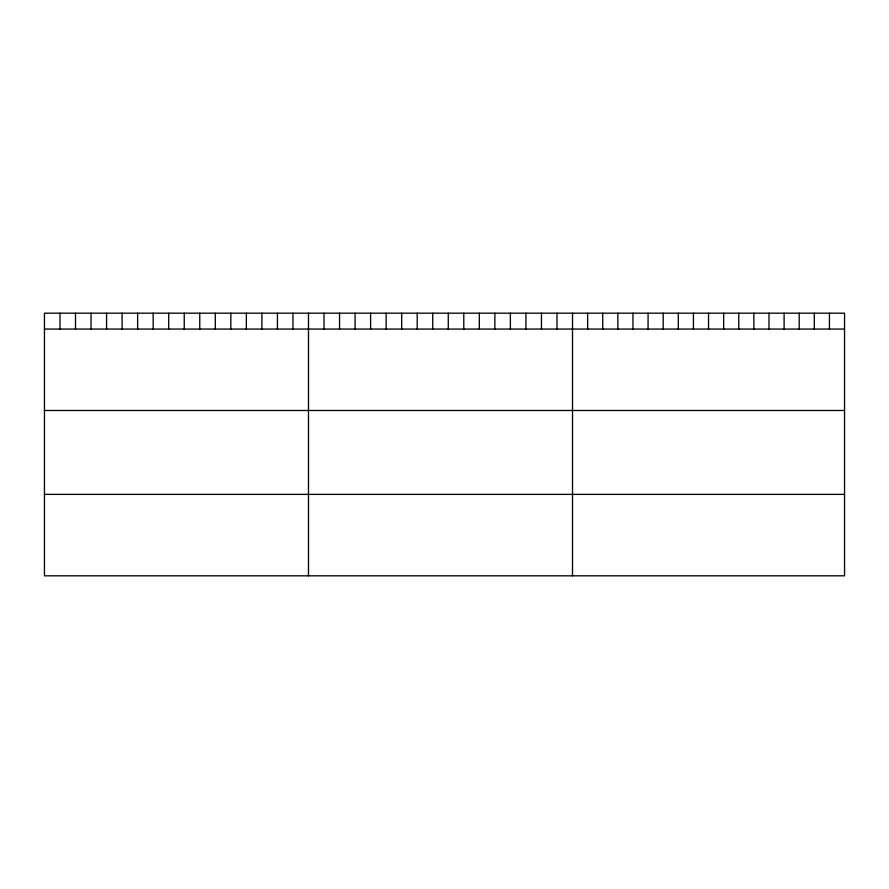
<?xml version="1.0" encoding="UTF-8"?>
<svg xmlns="http://www.w3.org/2000/svg" width="889" height="889" viewBox="0 0 889 889"><rect width="100%" height="100%" fill="white"/><g stroke="black" fill="none" stroke-linecap="round" stroke-linejoin="round"><path stroke-width="1.33" d="M844.55 329.052L844.55 575.816L44.45 575.816L44.45 313.184L844.55 313.184L844.55 329.052L44.45 329.052M44.45 410.485L844.55 410.485M44.45 494.384L844.55 494.384M829.437 313.184L829.437 329.052M814.324 313.184L814.324 329.052M799.211 313.184L799.211 329.052M784.098 313.184L784.098 329.052M768.985 313.184L768.985 329.052M753.872 313.184L753.872 329.052M738.759 313.184L738.759 329.052M723.646 313.184L723.646 329.052M708.533 313.184L708.533 329.052M693.42 313.184L693.42 329.052M678.307 313.184L678.307 329.052M663.194 313.184L663.194 329.052M648.081 313.184L648.081 329.052M632.968 313.184L632.968 329.052M617.855 313.184L617.855 329.052M602.742 313.184L602.742 329.052M587.629 313.184L587.629 329.052M572.516 313.184L572.516 575.816M556.981 313.184L556.981 329.052M541.457 313.184L541.457 329.052M525.921 313.184L525.921 329.052M510.386 313.184L510.386 329.052M494.862 313.184L494.862 329.052M479.327 313.184L479.327 329.052M463.791 313.184L463.791 329.052M448.267 313.184L448.267 329.052M432.732 313.184L432.732 329.052M417.208 313.184L417.208 329.052M401.672 313.184L401.672 329.052M386.137 313.184L386.137 329.052M370.613 313.184L370.613 329.052M355.078 313.184L355.078 329.052M339.542 313.184L339.542 329.052M324.018 313.184L324.018 329.052M308.483 313.184L308.483 575.816M292.948 313.184L292.948 329.052M277.424 313.184L277.424 329.052M261.888 313.184L261.888 329.052M246.353 313.184L246.353 329.052M230.829 313.184L230.829 329.052M215.294 313.184L215.294 329.052M199.758 313.184L199.758 329.052M184.234 313.184L184.234 329.052M168.699 313.184L168.699 329.052M153.175 313.184L153.175 329.052M137.639 313.184L137.639 329.052M122.104 313.184L122.104 329.052M106.58 313.184L106.58 329.052M91.045 313.184L91.045 329.052M75.509 313.184L75.509 329.052M59.985 313.184L59.985 329.052"/></g></svg>
